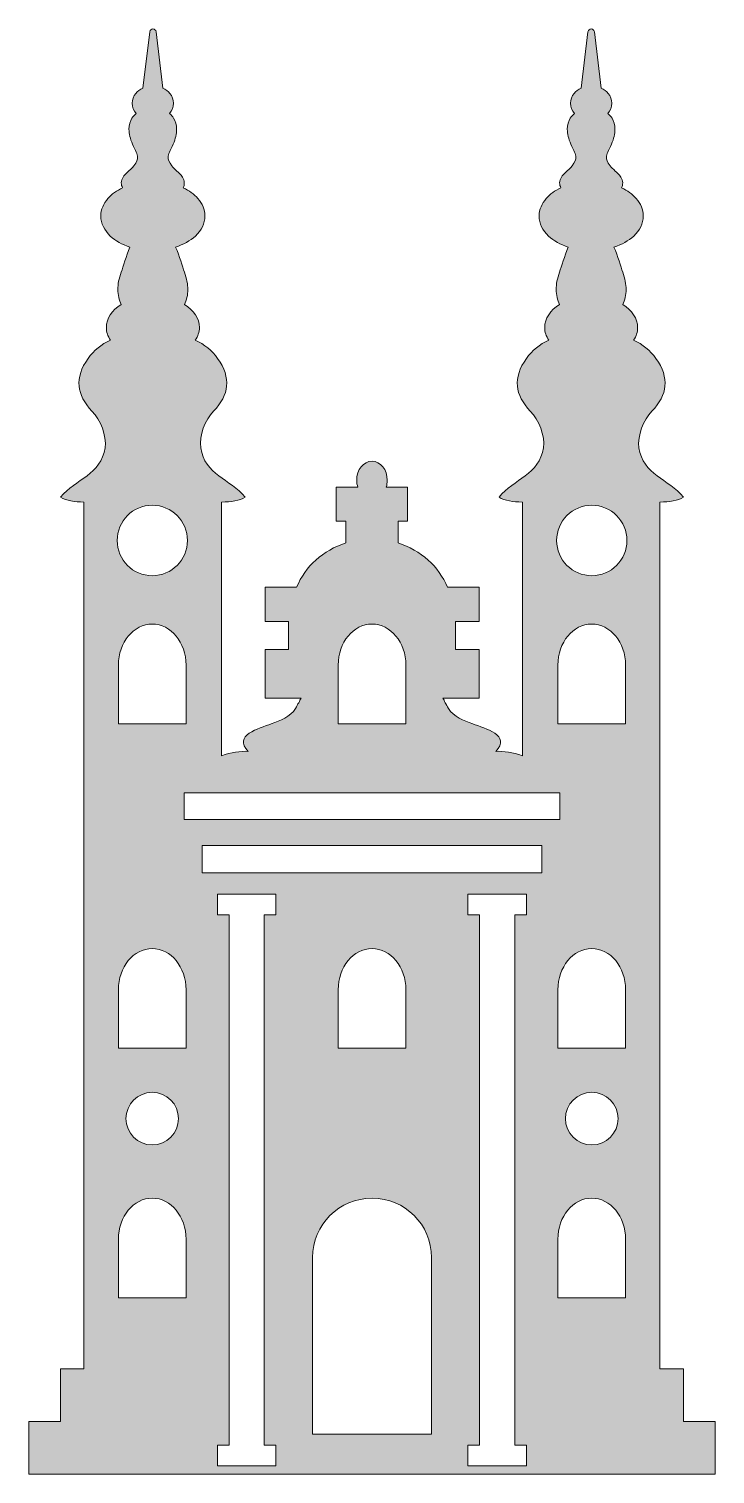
# Model space of a CAD drawing. Header units: inches. Extents: x 0 to 48, y 0 to 102.
import ezdxf

# ---------------------------------------------------------------- set-up
doc = ezdxf.new("R2010")
doc.units = ezdxf.units.IN
doc.header["$MEASUREMENT"] = 0
doc.layers.add('Layer 1', color=7, linetype='Continuous')

msp = doc.modelspace()

# ---------------------------------------------------------------- hatches: boundary and pattern name
at = {"layer": 'Layer 1', "true_color": 0x931a22}
h = msp.add_hatch(color=244, dxfattribs=at)
h.dxf.hatch_style = 2
edge = h.paths.add_edge_path()
edge.add_spline(control_points=[(45.99, 3.7), (45.99, 3.7), (45.99, 7.39), (45.99, 7.39), (45.99, 7.39), (44.34, 7.39), (44.34, 7.39), (44.34, 7.39), (44.34, 35.98), (44.34, 35.98), (44.34, 35.98), (44.34, 46.28), (44.34, 46.28), (44.34, 46.28), (44.34, 68.34), (44.34, 68.34), (44.99, 68.35), (45.6, 68.42), (45.99, 68.68), (44.93, 69.97), (43.14, 70.26), (42.86, 72.15), (42.74, 73.03), (43.18, 74.09), (43.78, 74.73), (44.86, 75.89), (45.04, 77.04), (44.06, 78.44), (43.66, 79), (43.11, 79.42), (42.49, 79.72), (42.67, 79.99), (42.77, 80.29), (42.77, 80.61), (42.77, 81.25), (42.37, 81.82), (41.73, 82.22), (41.88, 82.53), (41.96, 82.89), (41.96, 83.27), (41.96, 83.65), (41.89, 84.06), (41.73, 84.49), (41.58, 84.92), (41.38, 85.61), (41.11, 86.26), (41.66, 86.44), (42.14, 86.7), (42.5, 87.04), (42.91, 87.43), (43.17, 87.91), (43.17, 88.45), (43.17, 88.9), (42.98, 89.33), (42.66, 89.68), (42.4, 89.98), (42.05, 90.23), (41.64, 90.43), (41.69, 90.54), (41.72, 90.66), (41.72, 90.77), (41.72, 90.93), (41.67, 91.07), (41.59, 91.18), (41.48, 91.36), (41.33, 91.49), (41.19, 91.61), (41.05, 91.74), (40.92, 91.86), (40.84, 91.98), (40.63, 92.26), (40.58, 92.44), (40.58, 92.58), (40.58, 92.69), (40.61, 92.8), (40.68, 92.94), (40.74, 93.09), (40.84, 93.26), (40.93, 93.49), (41.1, 93.88), (41.18, 94.23), (41.18, 94.54), (41.18, 94.84), (41.1, 95.11), (40.97, 95.32), (40.89, 95.45), (40.79, 95.56), (40.67, 95.65), (40.85, 95.85), (40.96, 96.1), (40.96, 96.37), (40.96, 96.63), (40.86, 96.87), (40.71, 97.06), (40.58, 97.22), (40.4, 97.34), (40.21, 97.43), (40.21, 97.43), (39.73, 101.4), (39.73, 101.4), (39.71, 101.52), (39.62, 101.6), (39.51, 101.6), (39.39, 101.6), (39.3, 101.52), (39.28, 101.4), (39.28, 101.4), (38.8, 97.43), (38.8, 97.43), (38.61, 97.34), (38.43, 97.22), (38.3, 97.06), (38.15, 96.87), (38.05, 96.63), (38.05, 96.37), (38.05, 96.1), (38.16, 95.85), (38.34, 95.65), (38.22, 95.56), (38.12, 95.45), (38.04, 95.32), (37.91, 95.11), (37.83, 94.84), (37.83, 94.54), (37.83, 94.23), (37.91, 93.88), (38.08, 93.49), (38.17, 93.26), (38.27, 93.09), (38.33, 92.94), (38.4, 92.8), (38.43, 92.69), (38.43, 92.58), (38.43, 92.44), (38.38, 92.26), (38.17, 91.98), (38.06, 91.82), (37.87, 91.66), (37.68, 91.48), (37.58, 91.39), (37.49, 91.3), (37.42, 91.18), (37.35, 91.07), (37.29, 90.93), (37.29, 90.77), (37.29, 90.66), (37.32, 90.54), (37.38, 90.43), (36.96, 90.23), (36.61, 89.98), (36.35, 89.68), (36.04, 89.33), (35.85, 88.9), (35.85, 88.45), (35.85, 87.91), (36.1, 87.43), (36.51, 87.04), (36.87, 86.7), (37.35, 86.44), (37.9, 86.26), (37.63, 85.61), (37.43, 84.92), (37.28, 84.49), (37.12, 84.06), (37.05, 83.65), (37.05, 83.27), (37.05, 82.89), (37.13, 82.53), (37.28, 82.22), (36.64, 81.82), (36.24, 81.25), (36.24, 80.61), (36.24, 80.29), (36.34, 79.99), (36.53, 79.72), (35.9, 79.42), (35.35, 79), (34.96, 78.44), (33.98, 77.04), (34.15, 75.89), (35.23, 74.73), (35.83, 74.09), (36.28, 73.03), (36.15, 72.15), (35.87, 70.26), (34.08, 69.97), (33.03, 68.68), (33.42, 68.42), (34.03, 68.35), (34.67, 68.34), (34.67, 68.34), (34.67, 50.5), (34.67, 50.5), (34.01, 50.73), (33.35, 50.84), (32.8, 50.81), (33.91, 51.96), (32.06, 52.41), (31.18, 52.75), (30.56, 52.98), (29.84, 53.23), (29.48, 53.83), (29.3, 54.13), (29.19, 54.36), (29.09, 54.56), (29.09, 54.56), (31.63, 54.56), (31.63, 54.56), (31.63, 54.56), (31.63, 57.96), (31.63, 57.96), (31.63, 57.96), (29.97, 57.96), (29.97, 57.96), (29.97, 57.96), (29.97, 59.93), (29.97, 59.93), (29.97, 59.93), (31.63, 59.93), (31.63, 59.93), (31.63, 59.93), (31.63, 62.35), (31.63, 62.35), (31.63, 62.35), (29.41, 62.35), (29.41, 62.35), (28.8, 63.81), (27.53, 64.95), (25.94, 65.46), (25.94, 65.46), (25.94, 67), (25.94, 67), (25.94, 67), (26.61, 67), (26.61, 67), (26.61, 67), (26.61, 69.38), (26.61, 69.38), (26.61, 69.38), (25.11, 69.38), (25.11, 69.38), (25.15, 69.53), (25.18, 69.69), (25.18, 69.87), (25.18, 70.61), (24.7, 71.21), (24.11, 71.21), (23.51, 71.21), (23.03, 70.61), (23.03, 69.87), (23.03, 69.69), (23.06, 69.53), (23.11, 69.38), (23.11, 69.38), (21.6, 69.38), (21.6, 69.38), (21.6, 69.38), (21.6, 67), (21.6, 67), (21.6, 67), (22.27, 67), (22.27, 67), (22.27, 67), (22.27, 65.46), (22.27, 65.46), (20.68, 64.95), (19.41, 63.81), (18.81, 62.35), (18.81, 62.35), (16.59, 62.35), (16.59, 62.35), (16.59, 62.35), (16.59, 59.93), (16.59, 59.93), (16.59, 59.93), (18.24, 59.93), (18.24, 59.93), (18.24, 59.93), (18.24, 57.96), (18.24, 57.96), (18.24, 57.96), (16.59, 57.96), (16.59, 57.96), (16.59, 57.96), (16.59, 54.56), (16.59, 54.56), (16.59, 54.56), (19.13, 54.56), (19.13, 54.56), (19.02, 54.36), (18.91, 54.13), (18.73, 53.83), (18.37, 53.23), (17.66, 52.98), (17.03, 52.75), (16.16, 52.41), (14.3, 51.96), (15.41, 50.81), (14.86, 50.84), (14.2, 50.73), (13.54, 50.5), (13.54, 50.5), (13.54, 68.34), (13.54, 68.34), (14.19, 68.35), (14.8, 68.42), (15.19, 68.68), (14.14, 69.97), (12.34, 70.26), (12.07, 72.15), (11.94, 73.03), (12.38, 74.09), (12.98, 74.73), (14.06, 75.89), (14.24, 77.04), (13.26, 78.44), (12.87, 79), (12.31, 79.42), (11.69, 79.72), (11.87, 79.99), (11.98, 80.29), (11.98, 80.61), (11.98, 81.25), (11.57, 81.82), (10.93, 82.22), (11.08, 82.53), (11.17, 82.89), (11.17, 83.27), (11.16, 83.65), (11.09, 84.06), (10.93, 84.49), (10.78, 84.92), (10.59, 85.61), (10.31, 86.26), (10.86, 86.44), (11.34, 86.7), (11.7, 87.04), (12.11, 87.43), (12.37, 87.91), (12.37, 88.45), (12.37, 88.9), (12.18, 89.33), (11.87, 89.68), (11.6, 89.98), (11.25, 90.23), (10.84, 90.43), (10.89, 90.54), (10.92, 90.66), (10.92, 90.77), (10.92, 90.93), (10.87, 91.07), (10.79, 91.18), (10.68, 91.36), (10.53, 91.49), (10.39, 91.61), (10.25, 91.74), (10.12, 91.86), (10.04, 91.98), (9.84, 92.26), (9.78, 92.44), (9.78, 92.58), (9.78, 92.69), (9.82, 92.8), (9.88, 92.94), (9.95, 93.09), (10.04, 93.26), (10.14, 93.49), (10.3, 93.88), (10.38, 94.23), (10.38, 94.54), (10.38, 94.84), (10.31, 95.11), (10.17, 95.32), (10.09, 95.45), (9.99, 95.56), (9.88, 95.65), (10.05, 95.85), (10.16, 96.1), (10.16, 96.37), (10.16, 96.63), (10.07, 96.87), (9.91, 97.06), (9.78, 97.22), (9.6, 97.34), (9.41, 97.43), (9.41, 97.43), (8.93, 101.4), (8.93, 101.4), (8.92, 101.52), (8.82, 101.6), (8.71, 101.6), (8.59, 101.6), (8.5, 101.52), (8.49, 101.4), (8.49, 101.4), (8, 97.43), (8, 97.43), (7.81, 97.34), (7.64, 97.22), (7.51, 97.06), (7.35, 96.87), (7.25, 96.63), (7.25, 96.37), (7.25, 96.1), (7.36, 95.85), (7.54, 95.65), (7.43, 95.56), (7.32, 95.45), (7.24, 95.32), (7.11, 95.11), (7.03, 94.84), (7.03, 94.54), (7.03, 94.23), (7.11, 93.88), (7.28, 93.49), (7.37, 93.26), (7.47, 93.09), (7.53, 92.94), (7.6, 92.8), (7.63, 92.69), (7.63, 92.58), (7.63, 92.44), (7.58, 92.26), (7.38, 91.98), (7.26, 91.82), (7.07, 91.66), (6.88, 91.48), (6.79, 91.39), (6.69, 91.3), (6.62, 91.18), (6.55, 91.07), (6.49, 90.93), (6.49, 90.77), (6.49, 90.66), (6.52, 90.54), (6.58, 90.43), (6.17, 90.23), (5.81, 89.98), (5.55, 89.68), (5.24, 89.33), (5.05, 88.9), (5.05, 88.45), (5.05, 87.91), (5.31, 87.43), (5.72, 87.04), (6.07, 86.7), (6.55, 86.44), (7.1, 86.26), (6.83, 85.61), (6.64, 84.92), (6.48, 84.49), (6.32, 84.06), (6.25, 83.65), (6.25, 83.27), (6.25, 82.89), (6.33, 82.53), (6.48, 82.22), (5.84, 81.82), (5.44, 81.25), (5.44, 80.61), (5.44, 80.29), (5.54, 79.99), (5.73, 79.72), (5.1, 79.42), (4.55, 79), (4.16, 78.44), (3.18, 77.04), (3.36, 75.89), (4.43, 74.73), (5.03, 74.09), (5.48, 73.03), (5.35, 72.15), (5.08, 70.26), (3.28, 69.97), (2.23, 68.68), (2.62, 68.42), (3.23, 68.35), (3.87, 68.34), (3.87, 68.34), (3.87, 46.28), (3.87, 46.28), (3.87, 46.28), (3.87, 35.98), (3.87, 35.98), (3.87, 35.98), (3.87, 7.39), (3.87, 7.39), (3.87, 7.39), (2.23, 7.39), (2.23, 7.39), (2.23, 7.39), (2.23, 3.7), (2.23, 3.7), (2.23, 3.7), (0, 3.7), (0, 3.7), (0, 3.7), (0, 0), (0, 0), (0, 0), (48.21, 0), (48.21, 0), (48.21, 0), (48.21, 3.7), (48.21, 3.7), (48.21, 3.7), (45.99, 3.7), (45.99, 3.7)], knot_values=[0, 0, 0, 0, 1, 1, 1, 2, 2, 2, 3, 3, 3, 4, 4, 4, 5, 5, 5, 6, 6, 6, 7, 7, 7, 8, 8, 8, 9, 9, 9, 10, 10, 10, 11, 11, 11, 12, 12, 12, 13, 13, 13, 14, 14, 14, 15, 15, 15, 16, 16, 16, 17, 17, 17, 18, 18, 18, 19, 19, 19, 20, 20, 20, 21, 21, 21, 22, 22, 22, 23, 23, 23, 24, 24, 24, 25, 25, 25, 26, 26, 26, 27, 27, 27, 28, 28, 28, 29, 29, 29, 30, 30, 30, 31, 31, 31, 32, 32, 32, 33, 33, 33, 34, 34, 34, 35, 35, 35, 36, 36, 36, 37, 37, 37, 38, 38, 38, 39, 39, 39, 40, 40, 40, 41, 41, 41, 42, 42, 42, 43, 43, 43, 44, 44, 44, 45, 45, 45, 46, 46, 46, 47, 47, 47, 48, 48, 48, 49, 49, 49, 50, 50, 50, 51, 51, 51, 52, 52, 52, 53, 53, 53, 54, 54, 54, 55, 55, 55, 56, 56, 56, 57, 57, 57, 58, 58, 58, 59, 59, 59, 60, 60, 60, 61, 61, 61, 62, 62, 62, 63, 63, 63, 64, 64, 64, 65, 65, 65, 66, 66, 66, 67, 67, 67, 68, 68, 68, 69, 69, 69, 70, 70, 70, 71, 71, 71, 72, 72, 72, 73, 73, 73, 74, 74, 74, 75, 75, 75, 76, 76, 76, 77, 77, 77, 78, 78, 78, 79, 79, 79, 80, 80, 80, 81, 81, 81, 82, 82, 82, 83, 83, 83, 84, 84, 84, 85, 85, 85, 86, 86, 86, 87, 87, 87, 88, 88, 88, 89, 89, 89, 90, 90, 90, 91, 91, 91, 92, 92, 92, 93, 93, 93, 94, 94, 94, 95, 95, 95, 96, 96, 96, 97, 97, 97, 98, 98, 98, 99, 99, 99, 100, 100, 100, 101, 101, 101, 102, 102, 102, 103, 103, 103, 104, 104, 104, 105, 105, 105, 106, 106, 106, 107, 107, 107, 108, 108, 108, 109, 109, 109, 110, 110, 110, 111, 111, 111, 112, 112, 112, 113, 113, 113, 114, 114, 114, 115, 115, 115, 116, 116, 116, 117, 117, 117, 118, 118, 118, 119, 119, 119, 120, 120, 120, 121, 121, 121, 122, 122, 122, 123, 123, 123, 124, 124, 124, 125, 125, 125, 126, 126, 126, 127, 127, 127, 128, 128, 128, 129, 129, 129, 130, 130, 130, 131, 131, 131, 132, 132, 132, 133, 133, 133, 134, 134, 134, 135, 135, 135, 136, 136, 136, 137, 137, 137, 138, 138, 138, 139, 139, 139, 140, 140, 140, 141, 141, 141, 142, 142, 142, 143, 143, 143, 144, 144, 144, 145, 145, 145, 146, 146, 146, 147, 147, 147, 148, 148, 148, 149, 149, 149, 150, 150, 150, 151, 151, 151, 152, 152, 152, 153, 153, 153, 154, 154, 154, 155, 155, 155, 156, 156, 156, 157, 157, 157, 158, 158, 158, 159, 159, 159, 160, 160, 160, 161, 161, 161, 162, 162, 162, 163, 163, 163, 164, 164, 164, 165, 165, 165, 166, 166, 166, 167, 167, 167, 168, 168, 168, 169, 169, 169, 169], degree=3, periodic=1)
edge = h.paths.add_edge_path()
edge.add_spline(control_points=[(26.49, 56.87), (26.49, 56.87), (26.49, 52.75), (26.49, 52.75), (26.49, 52.75), (21.73, 52.75), (21.73, 52.75), (21.73, 52.75), (21.73, 56.87), (21.73, 56.87), (21.73, 58.47), (22.79, 59.76), (24.11, 59.76), (25.42, 59.76), (26.49, 58.47), (26.49, 56.87)], knot_values=[0, 0, 0, 0, 1, 1, 1, 2, 2, 2, 3, 3, 3, 4, 4, 4, 5, 5, 5, 5], degree=3, periodic=1)
h.paths.add_polyline_path([(37.31, 47.9), (37.31, 46.03), (10.9, 46.03), (10.9, 47.9)])
edge = h.paths.add_edge_path()
edge.add_spline(control_points=[(6.29, 52.75), (6.29, 52.75), (6.29, 56.87), (6.29, 56.87), (6.29, 58.47), (7.35, 59.76), (8.66, 59.76), (9.98, 59.76), (11.04, 58.47), (11.04, 56.87), (11.04, 56.87), (11.04, 52.75), (11.04, 52.75), (11.04, 52.75), (6.29, 52.75), (6.29, 52.75)], knot_values=[0, 0, 0, 0, 1, 1, 1, 2, 2, 2, 3, 3, 3, 4, 4, 4, 5, 5, 5, 5], degree=3, periodic=1)
edge = h.paths.add_edge_path()
edge.add_spline(control_points=[(8.67, 68.11), (10.03, 68.11), (11.14, 67), (11.14, 65.63), (11.14, 64.27), (10.03, 63.16), (8.67, 63.16), (7.3, 63.16), (6.2, 64.27), (6.2, 65.63), (6.2, 67), (7.3, 68.11), (8.67, 68.11)], knot_values=[0, 0, 0, 0, 1, 1, 1, 2, 2, 2, 3, 3, 3, 4, 4, 4, 4], degree=3, periodic=1)
edge = h.paths.add_edge_path()
edge.add_spline(control_points=[(11.04, 12.4), (11.04, 12.4), (6.29, 12.4), (6.29, 12.4), (6.29, 12.4), (6.29, 16.51), (6.29, 16.51), (6.29, 18.11), (7.35, 19.4), (8.66, 19.4), (9.98, 19.4), (11.04, 18.11), (11.04, 16.51), (11.04, 16.51), (11.04, 12.4), (11.04, 12.4)], knot_values=[0, 0, 0, 0, 1, 1, 1, 2, 2, 2, 3, 3, 3, 4, 4, 4, 5, 5, 5, 5], degree=3, periodic=1)
edge = h.paths.add_edge_path()
edge.add_spline(control_points=[(6.82, 24.99), (6.82, 26.01), (7.64, 26.84), (8.67, 26.84), (9.69, 26.84), (10.51, 26.01), (10.51, 24.99), (10.51, 23.97), (9.69, 23.14), (8.67, 23.14), (7.64, 23.14), (6.82, 23.97), (6.82, 24.99)], knot_values=[0, 0, 0, 0, 1, 1, 1, 2, 2, 2, 3, 3, 3, 4, 4, 4, 4], degree=3, periodic=1)
edge = h.paths.add_edge_path()
edge.add_spline(control_points=[(11.04, 29.94), (11.04, 29.94), (6.29, 29.94), (6.29, 29.94), (6.29, 29.94), (6.29, 34.05), (6.29, 34.05), (6.29, 35.65), (7.35, 36.95), (8.66, 36.95), (9.98, 36.95), (11.04, 35.65), (11.04, 34.05), (11.04, 34.05), (11.04, 29.94), (11.04, 29.94)], knot_values=[0, 0, 0, 0, 1, 1, 1, 2, 2, 2, 3, 3, 3, 4, 4, 4, 5, 5, 5, 5], degree=3, periodic=1)
h.paths.add_polyline_path([(17.36, 39.31), (16.54, 39.31), (16.54, 2.04), (17.36, 2.04), (17.36, 0.58), (13.25, 0.58), (13.25, 2.04), (14.07, 2.04), (14.07, 39.31), (13.25, 39.31), (13.25, 40.77), (17.36, 40.77)])
edge = h.paths.add_edge_path()
edge.add_spline(control_points=[(28.29, 2.8), (28.29, 2.8), (19.93, 2.8), (19.93, 2.8), (19.93, 2.8), (19.93, 15.23), (19.93, 15.23), (19.93, 17.53), (21.8, 19.4), (24.11, 19.4), (26.41, 19.4), (28.29, 17.53), (28.29, 15.23), (28.29, 15.23), (28.29, 2.8), (28.29, 2.8)], knot_values=[0, 0, 0, 0, 1, 1, 1, 2, 2, 2, 3, 3, 3, 4, 4, 4, 5, 5, 5, 5], degree=3, periodic=1)
edge = h.paths.add_edge_path()
edge.add_spline(control_points=[(21.73, 29.94), (21.73, 29.94), (21.73, 34.05), (21.73, 34.05), (21.73, 35.65), (22.79, 36.95), (24.11, 36.95), (25.42, 36.95), (26.49, 35.65), (26.49, 34.05), (26.49, 34.05), (26.49, 29.94), (26.49, 29.94), (26.49, 29.94), (21.73, 29.94), (21.73, 29.94)], knot_values=[0, 0, 0, 0, 1, 1, 1, 2, 2, 2, 3, 3, 3, 4, 4, 4, 5, 5, 5, 5], degree=3, periodic=1)
h.paths.add_polyline_path([(34.96, 39.31), (34.14, 39.31), (34.14, 2.04), (34.96, 2.04), (34.96, 0.58), (30.85, 0.58), (30.85, 2.04), (31.67, 2.04), (31.67, 39.31), (30.85, 39.31), (30.85, 40.77), (34.96, 40.77)])
h.paths.add_polyline_path([(36.04, 42.28), (12.17, 42.28), (12.17, 44.2), (36.04, 44.2)])
edge = h.paths.add_edge_path()
edge.add_spline(control_points=[(41.93, 12.4), (41.93, 12.4), (37.17, 12.4), (37.17, 12.4), (37.17, 12.4), (37.17, 16.51), (37.17, 16.51), (37.17, 18.11), (38.23, 19.4), (39.55, 19.4), (40.86, 19.4), (41.93, 18.11), (41.93, 16.51), (41.93, 16.51), (41.93, 12.4), (41.93, 12.4)], knot_values=[0, 0, 0, 0, 1, 1, 1, 2, 2, 2, 3, 3, 3, 4, 4, 4, 5, 5, 5, 5], degree=3, periodic=1)
edge = h.paths.add_edge_path()
edge.add_spline(control_points=[(37.7, 24.99), (37.7, 26.01), (38.53, 26.84), (39.55, 26.84), (40.57, 26.84), (41.4, 26.01), (41.4, 24.99), (41.4, 23.97), (40.57, 23.14), (39.55, 23.14), (38.53, 23.14), (37.7, 23.97), (37.7, 24.99)], knot_values=[0, 0, 0, 0, 1, 1, 1, 2, 2, 2, 3, 3, 3, 4, 4, 4, 4], degree=3, periodic=1)
edge = h.paths.add_edge_path()
edge.add_spline(control_points=[(41.93, 29.94), (41.93, 29.94), (37.17, 29.94), (37.17, 29.94), (37.17, 29.94), (37.17, 34.05), (37.17, 34.05), (37.17, 35.65), (38.23, 36.95), (39.55, 36.95), (40.86, 36.95), (41.93, 35.65), (41.93, 34.05), (41.93, 34.05), (41.93, 29.94), (41.93, 29.94)], knot_values=[0, 0, 0, 0, 1, 1, 1, 2, 2, 2, 3, 3, 3, 4, 4, 4, 5, 5, 5, 5], degree=3, periodic=1)
edge = h.paths.add_edge_path()
edge.add_spline(control_points=[(41.93, 52.75), (41.93, 52.75), (37.17, 52.75), (37.17, 52.75), (37.17, 52.75), (37.17, 56.87), (37.17, 56.87), (37.17, 58.47), (38.23, 59.76), (39.55, 59.76), (40.86, 59.76), (41.93, 58.47), (41.93, 56.87), (41.93, 56.87), (41.93, 52.75), (41.93, 52.75)], knot_values=[0, 0, 0, 0, 1, 1, 1, 2, 2, 2, 3, 3, 3, 4, 4, 4, 5, 5, 5, 5], degree=3, periodic=1)
edge = h.paths.add_edge_path()
edge.add_spline(control_points=[(39.55, 63.16), (38.18, 63.16), (37.08, 64.27), (37.08, 65.63), (37.08, 67), (38.18, 68.11), (39.55, 68.11), (40.91, 68.11), (42.02, 67), (42.02, 65.63), (42.02, 64.27), (40.91, 63.16), (39.55, 63.16)], knot_values=[0, 0, 0, 0, 1, 1, 1, 2, 2, 2, 3, 3, 3, 4, 4, 4, 4], degree=3, periodic=1)

# ---------------------------------------------------------------- linework, layer by layer
at = {"layer": 'Layer 1', "lineweight": 0}
for points in [[(37.31, 47.9), (37.31, 46.03), (10.9, 46.03), (10.9, 47.9), (37.31, 47.9)], [(36.04, 42.28), (12.17, 42.28), (12.17, 44.2), (36.04, 44.2), (36.04, 42.28)], [(17.36, 39.31), (16.54, 39.31), (16.54, 2.04), (17.36, 2.04), (17.36, 0.58), (13.25, 0.58), (13.25, 2.04), (14.07, 2.04), (14.07, 39.31), (13.25, 39.31), (13.25, 40.77), (17.36, 40.77), (17.36, 39.31)], [(34.96, 39.31), (34.14, 39.31), (34.14, 2.04), (34.96, 2.04), (34.96, 0.58), (30.85, 0.58), (30.85, 2.04), (31.67, 2.04), (31.67, 39.31), (30.85, 39.31), (30.85, 40.77), (34.96, 40.77), (34.96, 39.31)]]:
    msp.add_lwpolyline(points, dxfattribs=at)
for points, knots in [([(45.99, 3.7), (45.99, 3.7), (45.99, 7.39), (45.99, 7.39), (45.99, 7.39), (44.34, 7.39), (44.34, 7.39), (44.34, 7.39), (44.34, 35.98), (44.34, 35.98), (44.34, 35.98), (44.34, 46.28), (44.34, 46.28), (44.34, 46.28), (44.34, 68.34), (44.34, 68.34), (44.99, 68.35), (45.6, 68.42), (45.99, 68.68), (44.93, 69.97), (43.14, 70.26), (42.86, 72.15), (42.74, 73.03), (43.18, 74.09), (43.78, 74.73), (44.86, 75.89), (45.04, 77.04), (44.06, 78.44), (43.66, 79), (43.11, 79.42), (42.49, 79.72), (42.67, 79.99), (42.77, 80.29), (42.77, 80.61), (42.77, 81.25), (42.37, 81.82), (41.73, 82.22), (41.88, 82.53), (41.96, 82.89), (41.96, 83.27), (41.96, 83.65), (41.89, 84.06), (41.73, 84.49), (41.58, 84.92), (41.38, 85.61), (41.11, 86.26), (41.66, 86.44), (42.14, 86.7), (42.5, 87.04), (42.91, 87.43), (43.17, 87.91), (43.17, 88.45), (43.17, 88.9), (42.98, 89.33), (42.66, 89.68), (42.4, 89.98), (42.05, 90.23), (41.64, 90.43), (41.69, 90.54), (41.72, 90.66), (41.72, 90.77), (41.72, 90.93), (41.67, 91.07), (41.59, 91.18), (41.48, 91.36), (41.33, 91.49), (41.19, 91.61), (41.05, 91.74), (40.92, 91.86), (40.84, 91.98), (40.63, 92.26), (40.58, 92.44), (40.58, 92.58), (40.58, 92.69), (40.61, 92.8), (40.68, 92.94), (40.74, 93.09), (40.84, 93.26), (40.93, 93.49), (41.1, 93.88), (41.18, 94.23), (41.18, 94.54), (41.18, 94.84), (41.1, 95.11), (40.97, 95.32), (40.89, 95.45), (40.79, 95.56), (40.67, 95.65), (40.85, 95.85), (40.96, 96.1), (40.96, 96.37), (40.96, 96.63), (40.86, 96.87), (40.71, 97.06), (40.58, 97.22), (40.4, 97.34), (40.21, 97.43), (40.21, 97.43), (39.73, 101.4), (39.73, 101.4), (39.71, 101.52), (39.62, 101.6), (39.51, 101.6), (39.39, 101.6), (39.3, 101.52), (39.28, 101.4), (39.28, 101.4), (38.8, 97.43), (38.8, 97.43), (38.61, 97.34), (38.43, 97.22), (38.3, 97.06), (38.15, 96.87), (38.05, 96.63), (38.05, 96.37), (38.05, 96.1), (38.16, 95.85), (38.34, 95.65), (38.22, 95.56), (38.12, 95.45), (38.04, 95.32), (37.91, 95.11), (37.83, 94.84), (37.83, 94.54), (37.83, 94.23), (37.91, 93.88), (38.08, 93.49), (38.17, 93.26), (38.27, 93.09), (38.33, 92.94), (38.4, 92.8), (38.43, 92.69), (38.43, 92.58), (38.43, 92.44), (38.38, 92.26), (38.17, 91.98), (38.06, 91.82), (37.87, 91.66), (37.68, 91.48), (37.58, 91.39), (37.49, 91.3), (37.42, 91.18), (37.35, 91.07), (37.29, 90.93), (37.29, 90.77), (37.29, 90.66), (37.32, 90.54), (37.38, 90.43), (36.96, 90.23), (36.61, 89.98), (36.35, 89.68), (36.04, 89.33), (35.85, 88.9), (35.85, 88.45), (35.85, 87.91), (36.1, 87.43), (36.51, 87.04), (36.87, 86.7), (37.35, 86.44), (37.9, 86.26), (37.63, 85.61), (37.43, 84.92), (37.28, 84.49), (37.12, 84.06), (37.05, 83.65), (37.05, 83.27), (37.05, 82.89), (37.13, 82.53), (37.28, 82.22), (36.64, 81.82), (36.24, 81.25), (36.24, 80.61), (36.24, 80.29), (36.34, 79.99), (36.53, 79.72), (35.9, 79.42), (35.35, 79), (34.96, 78.44), (33.98, 77.04), (34.15, 75.89), (35.23, 74.73), (35.83, 74.09), (36.28, 73.03), (36.15, 72.15), (35.87, 70.26), (34.08, 69.97), (33.03, 68.68), (33.42, 68.42), (34.03, 68.35), (34.67, 68.34), (34.67, 68.34), (34.67, 50.5), (34.67, 50.5), (34.01, 50.73), (33.35, 50.84), (32.8, 50.81), (33.91, 51.96), (32.06, 52.41), (31.18, 52.75), (30.56, 52.98), (29.84, 53.23), (29.48, 53.83), (29.3, 54.13), (29.19, 54.36), (29.09, 54.56), (29.09, 54.56), (31.63, 54.56), (31.63, 54.56), (31.63, 54.56), (31.63, 57.96), (31.63, 57.96), (31.63, 57.96), (29.97, 57.96), (29.97, 57.96), (29.97, 57.96), (29.97, 59.93), (29.97, 59.93), (29.97, 59.93), (31.63, 59.93), (31.63, 59.93), (31.63, 59.93), (31.63, 62.35), (31.63, 62.35), (31.63, 62.35), (29.41, 62.35), (29.41, 62.35), (28.8, 63.81), (27.53, 64.95), (25.94, 65.46), (25.94, 65.46), (25.94, 67), (25.94, 67), (25.94, 67), (26.61, 67), (26.61, 67), (26.61, 67), (26.61, 69.38), (26.61, 69.38), (26.61, 69.38), (25.11, 69.38), (25.11, 69.38), (25.15, 69.53), (25.18, 69.69), (25.18, 69.87), (25.18, 70.61), (24.7, 71.21), (24.11, 71.21), (23.51, 71.21), (23.03, 70.61), (23.03, 69.87), (23.03, 69.69), (23.06, 69.53), (23.11, 69.38), (23.11, 69.38), (21.6, 69.38), (21.6, 69.38), (21.6, 69.38), (21.6, 67), (21.6, 67), (21.6, 67), (22.27, 67), (22.27, 67), (22.27, 67), (22.27, 65.46), (22.27, 65.46), (20.68, 64.95), (19.41, 63.81), (18.81, 62.35), (18.81, 62.35), (16.59, 62.35), (16.59, 62.35), (16.59, 62.35), (16.59, 59.93), (16.59, 59.93), (16.59, 59.93), (18.24, 59.93), (18.24, 59.93), (18.24, 59.93), (18.24, 57.96), (18.24, 57.96), (18.24, 57.96), (16.59, 57.96), (16.59, 57.96), (16.59, 57.96), (16.59, 54.56), (16.59, 54.56), (16.59, 54.56), (19.13, 54.56), (19.13, 54.56), (19.02, 54.36), (18.91, 54.13), (18.73, 53.83), (18.37, 53.23), (17.66, 52.98), (17.03, 52.75), (16.16, 52.41), (14.3, 51.96), (15.41, 50.81), (14.86, 50.84), (14.2, 50.73), (13.54, 50.5), (13.54, 50.5), (13.54, 68.34), (13.54, 68.34), (14.19, 68.35), (14.8, 68.42), (15.19, 68.68), (14.14, 69.97), (12.34, 70.26), (12.07, 72.15), (11.94, 73.03), (12.38, 74.09), (12.98, 74.73), (14.06, 75.89), (14.24, 77.04), (13.26, 78.44), (12.87, 79), (12.31, 79.42), (11.69, 79.72), (11.87, 79.99), (11.98, 80.29), (11.98, 80.61), (11.98, 81.25), (11.57, 81.82), (10.93, 82.22), (11.08, 82.53), (11.17, 82.89), (11.17, 83.27), (11.16, 83.65), (11.09, 84.06), (10.93, 84.49), (10.78, 84.92), (10.59, 85.61), (10.31, 86.26), (10.86, 86.44), (11.34, 86.7), (11.7, 87.04), (12.11, 87.43), (12.37, 87.91), (12.37, 88.45), (12.37, 88.9), (12.18, 89.33), (11.87, 89.68), (11.6, 89.98), (11.25, 90.23), (10.84, 90.43), (10.89, 90.54), (10.92, 90.66), (10.92, 90.77), (10.92, 90.93), (10.87, 91.07), (10.79, 91.18), (10.68, 91.36), (10.53, 91.49), (10.39, 91.61), (10.25, 91.74), (10.12, 91.86), (10.04, 91.98), (9.84, 92.26), (9.78, 92.44), (9.78, 92.58), (9.78, 92.69), (9.82, 92.8), (9.88, 92.94), (9.95, 93.09), (10.04, 93.26), (10.14, 93.49), (10.3, 93.88), (10.38, 94.23), (10.38, 94.54), (10.38, 94.84), (10.31, 95.11), (10.17, 95.32), (10.09, 95.45), (9.99, 95.56), (9.88, 95.65), (10.05, 95.85), (10.16, 96.1), (10.16, 96.37), (10.16, 96.63), (10.07, 96.87), (9.91, 97.06), (9.78, 97.22), (9.6, 97.34), (9.41, 97.43), (9.41, 97.43), (8.93, 101.4), (8.93, 101.4), (8.92, 101.52), (8.82, 101.6), (8.71, 101.6), (8.59, 101.6), (8.5, 101.52), (8.49, 101.4), (8.49, 101.4), (8, 97.43), (8, 97.43), (7.81, 97.34), (7.64, 97.22), (7.51, 97.06), (7.35, 96.87), (7.25, 96.63), (7.25, 96.37), (7.25, 96.1), (7.36, 95.85), (7.54, 95.65), (7.43, 95.56), (7.32, 95.45), (7.24, 95.32), (7.11, 95.11), (7.03, 94.84), (7.03, 94.54), (7.03, 94.23), (7.11, 93.88), (7.28, 93.49), (7.37, 93.26), (7.47, 93.09), (7.53, 92.94), (7.6, 92.8), (7.63, 92.69), (7.63, 92.58), (7.63, 92.44), (7.58, 92.26), (7.38, 91.98), (7.26, 91.82), (7.07, 91.66), (6.88, 91.48), (6.79, 91.39), (6.69, 91.3), (6.62, 91.18), (6.55, 91.07), (6.49, 90.93), (6.49, 90.77), (6.49, 90.66), (6.52, 90.54), (6.58, 90.43), (6.17, 90.23), (5.81, 89.98), (5.55, 89.68), (5.24, 89.33), (5.05, 88.9), (5.05, 88.45), (5.05, 87.91), (5.31, 87.43), (5.72, 87.04), (6.07, 86.7), (6.55, 86.44), (7.1, 86.26), (6.83, 85.61), (6.64, 84.92), (6.48, 84.49), (6.32, 84.06), (6.25, 83.65), (6.25, 83.27), (6.25, 82.89), (6.33, 82.53), (6.48, 82.22), (5.84, 81.82), (5.44, 81.25), (5.44, 80.61), (5.44, 80.29), (5.54, 79.99), (5.73, 79.72), (5.1, 79.42), (4.55, 79), (4.16, 78.44), (3.18, 77.04), (3.36, 75.89), (4.43, 74.73), (5.03, 74.09), (5.48, 73.03), (5.35, 72.15), (5.08, 70.26), (3.28, 69.97), (2.23, 68.68), (2.62, 68.42), (3.23, 68.35), (3.87, 68.34), (3.87, 68.34), (3.87, 46.28), (3.87, 46.28), (3.87, 46.28), (3.87, 35.98), (3.87, 35.98), (3.87, 35.98), (3.87, 7.39), (3.87, 7.39), (3.87, 7.39), (2.23, 7.39), (2.23, 7.39), (2.23, 7.39), (2.23, 3.7), (2.23, 3.7), (2.23, 3.7), (0, 3.7), (0, 3.7), (0, 3.7), (0, 0), (0, 0), (0, 0), (48.21, 0), (48.21, 0), (48.21, 0), (48.21, 3.7), (48.21, 3.7), (48.21, 3.7), (45.99, 3.7), (45.99, 3.7)], [0, 0, 0, 0, 1, 1, 1, 2, 2, 2, 3, 3, 3, 4, 4, 4, 5, 5, 5, 6, 6, 6, 7, 7, 7, 8, 8, 8, 9, 9, 9, 10, 10, 10, 11, 11, 11, 12, 12, 12, 13, 13, 13, 14, 14, 14, 15, 15, 15, 16, 16, 16, 17, 17, 17, 18, 18, 18, 19, 19, 19, 20, 20, 20, 21, 21, 21, 22, 22, 22, 23, 23, 23, 24, 24, 24, 25, 25, 25, 26, 26, 26, 27, 27, 27, 28, 28, 28, 29, 29, 29, 30, 30, 30, 31, 31, 31, 32, 32, 32, 33, 33, 33, 34, 34, 34, 35, 35, 35, 36, 36, 36, 37, 37, 37, 38, 38, 38, 39, 39, 39, 40, 40, 40, 41, 41, 41, 42, 42, 42, 43, 43, 43, 44, 44, 44, 45, 45, 45, 46, 46, 46, 47, 47, 47, 48, 48, 48, 49, 49, 49, 50, 50, 50, 51, 51, 51, 52, 52, 52, 53, 53, 53, 54, 54, 54, 55, 55, 55, 56, 56, 56, 57, 57, 57, 58, 58, 58, 59, 59, 59, 60, 60, 60, 61, 61, 61, 62, 62, 62, 63, 63, 63, 64, 64, 64, 65, 65, 65, 66, 66, 66, 67, 67, 67, 68, 68, 68, 69, 69, 69, 70, 70, 70, 71, 71, 71, 72, 72, 72, 73, 73, 73, 74, 74, 74, 75, 75, 75, 76, 76, 76, 77, 77, 77, 78, 78, 78, 79, 79, 79, 80, 80, 80, 81, 81, 81, 82, 82, 82, 83, 83, 83, 84, 84, 84, 85, 85, 85, 86, 86, 86, 87, 87, 87, 88, 88, 88, 89, 89, 89, 90, 90, 90, 91, 91, 91, 92, 92, 92, 93, 93, 93, 94, 94, 94, 95, 95, 95, 96, 96, 96, 97, 97, 97, 98, 98, 98, 99, 99, 99, 100, 100, 100, 101, 101, 101, 102, 102, 102, 103, 103, 103, 104, 104, 104, 105, 105, 105, 106, 106, 106, 107, 107, 107, 108, 108, 108, 109, 109, 109, 110, 110, 110, 111, 111, 111, 112, 112, 112, 113, 113, 113, 114, 114, 114, 115, 115, 115, 116, 116, 116, 117, 117, 117, 118, 118, 118, 119, 119, 119, 120, 120, 120, 121, 121, 121, 122, 122, 122, 123, 123, 123, 124, 124, 124, 125, 125, 125, 126, 126, 126, 127, 127, 127, 128, 128, 128, 129, 129, 129, 130, 130, 130, 131, 131, 131, 132, 132, 132, 133, 133, 133, 134, 134, 134, 135, 135, 135, 136, 136, 136, 137, 137, 137, 138, 138, 138, 139, 139, 139, 140, 140, 140, 141, 141, 141, 142, 142, 142, 143, 143, 143, 144, 144, 144, 145, 145, 145, 146, 146, 146, 147, 147, 147, 148, 148, 148, 149, 149, 149, 150, 150, 150, 151, 151, 151, 152, 152, 152, 153, 153, 153, 154, 154, 154, 155, 155, 155, 156, 156, 156, 157, 157, 157, 158, 158, 158, 159, 159, 159, 160, 160, 160, 161, 161, 161, 162, 162, 162, 163, 163, 163, 164, 164, 164, 165, 165, 165, 166, 166, 166, 167, 167, 167, 168, 168, 168, 169, 169, 169, 169]), ([(8.67, 68.11), (10.03, 68.11), (11.14, 67), (11.14, 65.63), (11.14, 64.27), (10.03, 63.16), (8.67, 63.16), (7.3, 63.16), (6.2, 64.27), (6.2, 65.63), (6.2, 67), (7.3, 68.11), (8.67, 68.11)], [0, 0, 0, 0, 1, 1, 1, 2, 2, 2, 3, 3, 3, 4, 4, 4, 4]), ([(39.55, 63.16), (38.18, 63.16), (37.08, 64.27), (37.08, 65.63), (37.08, 67), (38.18, 68.11), (39.55, 68.11), (40.91, 68.11), (42.02, 67), (42.02, 65.63), (42.02, 64.27), (40.91, 63.16), (39.55, 63.16)], [0, 0, 0, 0, 1, 1, 1, 2, 2, 2, 3, 3, 3, 4, 4, 4, 4]), ([(6.29, 52.75), (6.29, 52.75), (6.29, 56.87), (6.29, 56.87), (6.29, 58.47), (7.35, 59.76), (8.66, 59.76), (9.98, 59.76), (11.04, 58.47), (11.04, 56.87), (11.04, 56.87), (11.04, 52.75), (11.04, 52.75), (11.04, 52.75), (6.29, 52.75), (6.29, 52.75)], [0, 0, 0, 0, 1, 1, 1, 2, 2, 2, 3, 3, 3, 4, 4, 4, 5, 5, 5, 5]), ([(26.49, 56.87), (26.49, 56.87), (26.49, 52.75), (26.49, 52.75), (26.49, 52.75), (21.73, 52.75), (21.73, 52.75), (21.73, 52.75), (21.73, 56.87), (21.73, 56.87), (21.73, 58.47), (22.79, 59.76), (24.11, 59.76), (25.42, 59.76), (26.49, 58.47), (26.49, 56.87)], [0, 0, 0, 0, 1, 1, 1, 2, 2, 2, 3, 3, 3, 4, 4, 4, 5, 5, 5, 5]), ([(41.93, 52.75), (41.93, 52.75), (37.17, 52.75), (37.17, 52.75), (37.17, 52.75), (37.17, 56.87), (37.17, 56.87), (37.17, 58.47), (38.23, 59.76), (39.55, 59.76), (40.86, 59.76), (41.93, 58.47), (41.93, 56.87), (41.93, 56.87), (41.93, 52.75), (41.93, 52.75)], [0, 0, 0, 0, 1, 1, 1, 2, 2, 2, 3, 3, 3, 4, 4, 4, 5, 5, 5, 5]), ([(11.04, 29.94), (11.04, 29.94), (6.29, 29.94), (6.29, 29.94), (6.29, 29.94), (6.29, 34.05), (6.29, 34.05), (6.29, 35.65), (7.35, 36.95), (8.66, 36.95), (9.98, 36.95), (11.04, 35.65), (11.04, 34.05), (11.04, 34.05), (11.04, 29.94), (11.04, 29.94)], [0, 0, 0, 0, 1, 1, 1, 2, 2, 2, 3, 3, 3, 4, 4, 4, 5, 5, 5, 5]), ([(21.73, 29.94), (21.73, 29.94), (21.73, 34.05), (21.73, 34.05), (21.73, 35.65), (22.79, 36.95), (24.11, 36.95), (25.42, 36.95), (26.49, 35.65), (26.49, 34.05), (26.49, 34.05), (26.49, 29.94), (26.49, 29.94), (26.49, 29.94), (21.73, 29.94), (21.73, 29.94)], [0, 0, 0, 0, 1, 1, 1, 2, 2, 2, 3, 3, 3, 4, 4, 4, 5, 5, 5, 5]), ([(41.93, 29.94), (41.93, 29.94), (37.17, 29.94), (37.17, 29.94), (37.17, 29.94), (37.17, 34.05), (37.17, 34.05), (37.17, 35.65), (38.23, 36.95), (39.55, 36.95), (40.86, 36.95), (41.93, 35.65), (41.93, 34.05), (41.93, 34.05), (41.93, 29.94), (41.93, 29.94)], [0, 0, 0, 0, 1, 1, 1, 2, 2, 2, 3, 3, 3, 4, 4, 4, 5, 5, 5, 5]), ([(6.82, 24.99), (6.82, 26.01), (7.64, 26.84), (8.67, 26.84), (9.69, 26.84), (10.51, 26.01), (10.51, 24.99), (10.51, 23.97), (9.69, 23.14), (8.67, 23.14), (7.64, 23.14), (6.82, 23.97), (6.82, 24.99)], [0, 0, 0, 0, 1, 1, 1, 2, 2, 2, 3, 3, 3, 4, 4, 4, 4]), ([(37.7, 24.99), (37.7, 26.01), (38.53, 26.84), (39.55, 26.84), (40.57, 26.84), (41.4, 26.01), (41.4, 24.99), (41.4, 23.97), (40.57, 23.14), (39.55, 23.14), (38.53, 23.14), (37.7, 23.97), (37.7, 24.99)], [0, 0, 0, 0, 1, 1, 1, 2, 2, 2, 3, 3, 3, 4, 4, 4, 4]), ([(11.04, 12.4), (11.04, 12.4), (6.29, 12.4), (6.29, 12.4), (6.29, 12.4), (6.29, 16.51), (6.29, 16.51), (6.29, 18.11), (7.35, 19.4), (8.66, 19.4), (9.98, 19.4), (11.04, 18.11), (11.04, 16.51), (11.04, 16.51), (11.04, 12.4), (11.04, 12.4)], [0, 0, 0, 0, 1, 1, 1, 2, 2, 2, 3, 3, 3, 4, 4, 4, 5, 5, 5, 5]), ([(28.29, 2.8), (28.29, 2.8), (19.93, 2.8), (19.93, 2.8), (19.93, 2.8), (19.93, 15.23), (19.93, 15.23), (19.93, 17.53), (21.8, 19.4), (24.11, 19.4), (26.41, 19.4), (28.29, 17.53), (28.29, 15.23), (28.29, 15.23), (28.29, 2.8), (28.29, 2.8)], [0, 0, 0, 0, 1, 1, 1, 2, 2, 2, 3, 3, 3, 4, 4, 4, 5, 5, 5, 5]), ([(41.93, 12.4), (41.93, 12.4), (37.17, 12.4), (37.17, 12.4), (37.17, 12.4), (37.17, 16.51), (37.17, 16.51), (37.17, 18.11), (38.23, 19.4), (39.55, 19.4), (40.86, 19.4), (41.93, 18.11), (41.93, 16.51), (41.93, 16.51), (41.93, 12.4), (41.93, 12.4)], [0, 0, 0, 0, 1, 1, 1, 2, 2, 2, 3, 3, 3, 4, 4, 4, 5, 5, 5, 5])]:
    msp.add_open_spline(points, degree=3, knots=knots, dxfattribs=at)

doc.saveas('drawing.dxf')
